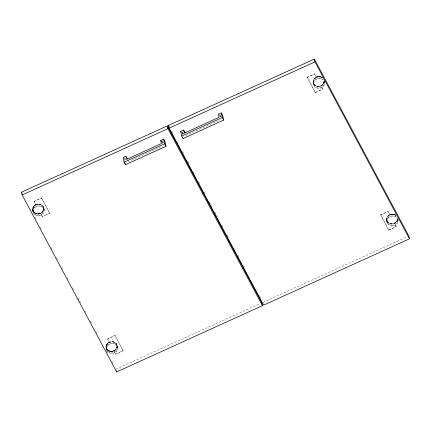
<?xml version="1.0" encoding="UTF-8"?>
<svg xmlns="http://www.w3.org/2000/svg" width="431" height="431" viewBox="0 0 431 431"><rect width="100%" height="100%" fill="white"/><g stroke="black" fill="none" stroke-linecap="round" stroke-linejoin="round"><path stroke-width="0.32" stroke-dasharray="2.15 1.62" d="M32.831 209.374L33.473 206.961M324.069 80.996L323.422 83.409A5.479 4.784 -12.1 0 1 317.437 86.108L316.122 85.747A5.312 4.639 -12.1 0 1 313.289 81.89L313.93 79.476A5.479 4.784 -12.1 0 1 319.921 76.777L321.235 77.138A5.312 4.639 -12.1 0 1 322.377 77.795M324.101 81.152L323.46 83.566A5.479 4.784 -12.1 0 1 317.469 86.265L316.155 85.898A5.312 4.639 -12.1 0 1 313.321 82.046L313.962 79.633A5.479 4.784 -12.1 0 1 319.953 76.933L321.267 77.294A5.312 4.639 -12.1 0 1 322.41 77.952M397.506 218.528L396.897 221.098A5.479 4.784 -12.1 0 1 390.906 223.797L389.592 223.436A5.312 4.639 -12.1 0 1 386.758 219.578L387.399 217.165A5.479 4.784 -12.1 0 1 393.39 214.466L394.704 214.827A5.312 4.639 -12.1 0 1 395.847 215.484M324.333 81.863C323.897 86.13 318.288 84.449 322.76 89.185L315.32 92.563L307.19 77.241L314.63 73.857L316.359 77.197L319.56 76.599L322.275 77.478M324.365 82.014L323.185 84.46L321.063 86.001M397.77 219.395C397.334 223.662 391.725 221.981 396.197 226.717L388.757 230.1L380.627 214.773L388.067 211.395L389.796 214.73L392.997 214.132L395.712 215.01M397.802 219.551L396.622 221.992L394.5 223.533M42.998 211.05L43.644 208.631A5.312 4.639 -12.1 0 0 40.81 204.779L39.496 204.418A5.479 4.784 -12.1 0 0 33.505 207.117L32.864 209.531A5.312 4.639 -12.1 0 0 35.698 213.383L37.012 213.744A5.479 4.784 -12.1 0 0 42.998 211.045M106.441 345.829L106.942 344.649A5.479 4.784 -12.1 0 1 112.933 341.95L114.247 342.311A5.312 4.639 -12.1 0 1 117.081 346.168M116.903 347.246L116.402 348.426A5.479 4.784 -12.1 0 1 110.417 351.125L109.097 350.764A5.312 4.639 -12.1 0 1 106.263 346.907M397.36 219.762L396.859 220.941A5.479 4.784 -12.1 0 1 390.874 223.641L389.559 223.28A5.312 4.639 -12.1 0 1 386.726 219.427L387.367 217.008A5.479 4.784 -12.1 0 1 393.358 214.315L394.672 214.676A5.312 4.639 -12.1 0 1 395.814 215.328M34.168 201.342L35.87 204.526L33.747 206.066L32.562 208.507A5.635 4.919 -12.1 0 0 34.658 213.049L37.373 213.927L40.568 213.329L42.303 216.664L49.743 213.286L41.608 197.958L34.168 201.342L35.902 204.682L33.78 206.217L32.6 208.663A5.635 4.919 -12.1 0 0 34.69 213.205C36.328 214.202 39.183 214.525 40.568 213.329M316.327 77.041L319.527 76.443L322.243 77.321M107.605 338.874L109.307 342.058L107.184 343.599L105.999 346.045A5.635 4.919 -12.1 0 0 108.095 350.581L110.81 351.459L114.005 350.861L115.74 354.201L123.18 350.818L115.045 335.496L107.605 338.874L109.339 342.214L107.217 343.755L106.031 346.195A5.635 4.919 -12.1 0 0 108.127 350.737C109.765 351.734 112.62 352.057 114.005 350.861M389.764 214.579L392.964 213.975L395.674 214.853M124.451 160.079L126.218 159.276M162.083 142.973L163.257 142.44M182.071 133.885L183.838 133.082M219.702 116.779L220.877 116.246M34.205 201.498L41.608 197.958M307.222 77.397L314.63 73.857M128.055 161.84L162.746 146.071M185.68 135.646L220.37 119.877M42.27 216.513L49.71 213.129M315.32 92.563L322.727 89.028L321.03 85.844M107.637 339.03L115.045 335.496M380.659 214.929L388.067 211.395M115.707 354.045L123.147 350.662M388.757 230.1L396.164 226.561L394.462 223.377M116.047 369.141L260.022 303.693M263.034 302.325L407.015 236.883M39.463 204.262L40.778 204.623M314.662 74.013L316.359 77.197M388.099 211.546L389.796 214.73M307.19 77.241L315.287 92.412M380.627 214.773L388.724 229.944M171.71 131.293L172.664 133.071M177.103 141.384L178.051 143.167M182.491 151.48L183.444 153.264M187.884 161.577L188.837 163.36M193.277 171.673L194.225 173.456M198.664 181.769L199.618 183.552M204.057 191.865L205.005 193.648M209.444 201.961L211.982 206.713M214.837 212.057L217.375 216.809M221.814 225.122L222.762 226.905M227.202 235.218L228.155 237.002M237.987 255.411L238.936 257.194M243.375 265.507L244.329 267.29M259.548 295.795L260.502 297.573M41.645 198.115L49.743 213.286M115.077 335.647L123.18 350.818M40.6 213.48L42.303 216.664M114.037 351.017L115.74 354.201M34.868 217.111L35.821 218.889M40.261 227.207L41.209 228.985M51.041 247.399L51.989 249.177M56.429 257.496L57.382 259.273M61.822 267.586L62.775 269.37M67.214 277.683L68.163 279.466M72.602 287.779L73.556 289.562M77.995 297.875L80.532 302.627M84.972 310.94L85.92 312.723M90.359 321.036L91.313 322.819M95.752 331.132L96.7 332.915M106.532 351.324L107.486 353.108M111.925 361.42L112.874 363.204M397.765 218.205L398.163 220.063A5.695 4.973 -12.1 0 1 391.316 225.93A5.695 4.973 -12.1 0 1 387.771 218.539A5.695 4.973 -12.1 0 1 397.043 217.725M386.677 219.972L387.011 221.523M386.532 220.058L386.93 221.917M324.327 80.672L324.726 82.531A5.695 4.973 -12.1 0 1 317.884 88.398A5.695 4.973 -12.1 0 1 314.334 81.001A5.695 4.973 -12.1 0 1 323.606 80.193M324.511 82.305L324.182 80.759A5.533 4.833 -12.1 0 1 317.922 86.448A5.533 4.833 -12.1 0 1 313.649 79.929A5.533 4.833 -12.1 0 1 322.119 77.612M313.245 82.44L313.574 83.986M313.095 82.526L313.493 84.384M219.858 114.975L220.36 117.297M182.227 132.08L182.728 134.402M162.239 141.169L162.74 143.491M124.607 158.274L125.109 160.596A0.652 0.566 -12.1 0 1 126.121 159.982M117.307 345.689A5.695 4.973 -12.1 0 1 109.517 351.34A5.695 4.973 -12.1 0 1 108.24 342.817A5.695 4.973 -12.1 0 1 117.307 345.689L117.706 347.548A5.695 4.973 -12.1 0 1 109.916 353.199A5.695 4.973 -12.1 0 1 108.644 344.676A5.695 4.973 -12.1 0 1 117.706 347.548M117.157 345.775A5.533 4.833 -12.1 0 1 109.517 351.19A5.533 4.833 -12.1 0 1 108.391 342.882A5.533 4.833 -12.1 0 1 117.157 345.775L117.491 347.321A5.533 4.833 -12.1 0 1 109.851 352.736A5.533 4.833 -12.1 0 1 108.725 344.434A5.533 4.833 -12.1 0 1 117.491 347.321M106.22 347.456L106.554 349.002M105.972 347.348L106.473 349.401M43.87 208.151A5.695 4.973 -12.1 0 1 36.08 213.808A5.695 4.973 -12.1 0 1 34.809 205.28A5.695 4.973 -12.1 0 1 43.87 208.151L44.269 210.01A5.695 4.973 -12.1 0 1 36.484 215.667A5.695 4.973 -12.1 0 1 35.207 207.139A5.695 4.973 -12.1 0 1 44.269 210.01M43.72 208.238A5.533 4.833 -12.1 0 1 36.08 213.652A5.533 4.833 -12.1 0 1 34.959 205.35A5.533 4.833 -12.1 0 1 43.72 208.238L44.054 209.789A5.533 4.833 -12.1 0 1 36.414 215.204A5.533 4.833 -12.1 0 1 35.288 206.896A5.533 4.833 -12.1 0 1 44.054 209.789M32.783 209.924L33.117 211.47M32.637 210.01L33.036 211.863M220.909 115.271A0.652 0.566 -12.1 0 1 220.036 115.271A0.652 0.566 -12.1 0 1 220.004 114.506A0.652 0.566 -12.1 0 1 220.871 114.366M183.137 132.457A0.652 0.566 -12.1 0 1 182.221 131.934M182.868 134.666A0.652 0.566 -12.1 0 1 183.094 133.772A0.652 0.566 -12.1 0 1 184.005 134.149M220.467 116.866A0.652 0.566 -12.1 0 1 221.372 116.688M397.948 219.837A5.533 4.833 -12.1 0 1 391.219 225.472A5.533 4.833 -12.1 0 1 387.873 218.242A5.533 4.833 -12.1 0 1 396.892 217.553M397.597 219.562A5.533 4.833 -12.1 0 1 390.427 223.834A5.533 4.833 -12.1 0 1 387.297 217.073A5.533 4.833 -12.1 0 1 395.556 215.144M324.16 81.093A5.533 4.833 -12.1 0 1 318.735 88.016A5.533 4.833 -12.1 0 1 314.194 81.087A5.533 4.833 -12.1 0 1 323.455 80.021M397.765 219.508A5.695 4.973 -12.1 0 1 389.98 223.856A5.695 4.973 -12.1 0 1 387.652 216.308A5.695 4.973 -12.1 0 1 396.644 215.866M324.327 81.976A5.695 4.973 -12.1 0 1 316.543 86.324A5.695 4.973 -12.1 0 1 314.221 78.776A5.695 4.973 -12.1 0 1 323.207 78.334M163.29 141.46A0.652 0.566 -12.1 0 1 162.379 141.427A0.652 0.566 -12.1 0 1 162.465 140.619M125.518 158.651A0.652 0.566 -12.1 0 1 124.721 157.843M162.729 143.34A0.652 0.566 -12.1 0 1 163.748 142.882M32.826 209.374A5.312 4.639 -12.1 0 0 35.665 213.226L36.98 213.593A5.479 4.784 -12.1 0 0 42.965 210.894L43.612 208.48A5.312 4.639 -12.1 0 0 40.778 204.623M33.413 206.934A5.479 4.784 -12.1 0 1 39.399 204.24M106.409 345.673L106.301 347.063A5.312 4.639 -12.1 0 0 109.135 350.915L110.449 351.281A5.479 4.784 -12.1 0 0 116.435 348.582L117.043 346.012A5.312 4.639 -12.1 0 0 114.215 342.16L112.895 341.794A5.479 4.784 -12.1 0 0 106.91 344.493L106.409 345.673"/><path stroke-width="0.65" d="M21.55 192.167L167.363 125.884L261.859 302.858L262.457 305.649L116.645 371.926L22.148 194.952L21.55 192.167L22.186 193.357M168.543 125.351L314.355 59.074L408.852 236.048L409.45 238.833L263.637 305.116L169.141 128.142L168.543 125.351L169.173 126.542M22.148 194.952L167.966 128.675L167.363 125.884M169.141 128.142L314.953 61.859L314.355 59.074M126.041 156.211L123.104 157.547L124.101 162.196L125.453 164.723L166.021 146.281L165.019 141.637L163.672 139.111L160.731 140.447L161.399 143.545L126.709 159.308L126.041 156.211L127.393 158.743M183.66 130.022L184.328 133.12L219.018 117.351L218.35 114.253L221.292 112.917L222.644 115.443L223.641 120.093L183.073 138.534L181.72 136.002L180.724 131.358L183.66 130.022L185.012 132.549M124.101 162.196L164.669 143.755L163.672 139.111M181.72 136.002L222.288 117.561L221.292 112.917M314.953 61.859L409.45 238.833M222.288 117.561L223.641 120.093M180.724 131.358L181.262 132.371M167.966 128.675L262.457 305.649M164.669 143.755L166.021 146.281M160.731 140.447L161.544 141.961M182.819 137.37L183.073 138.534M125.076 162.983L125.453 164.723M116.402 370.811L116.645 371.926"/></g></svg>
